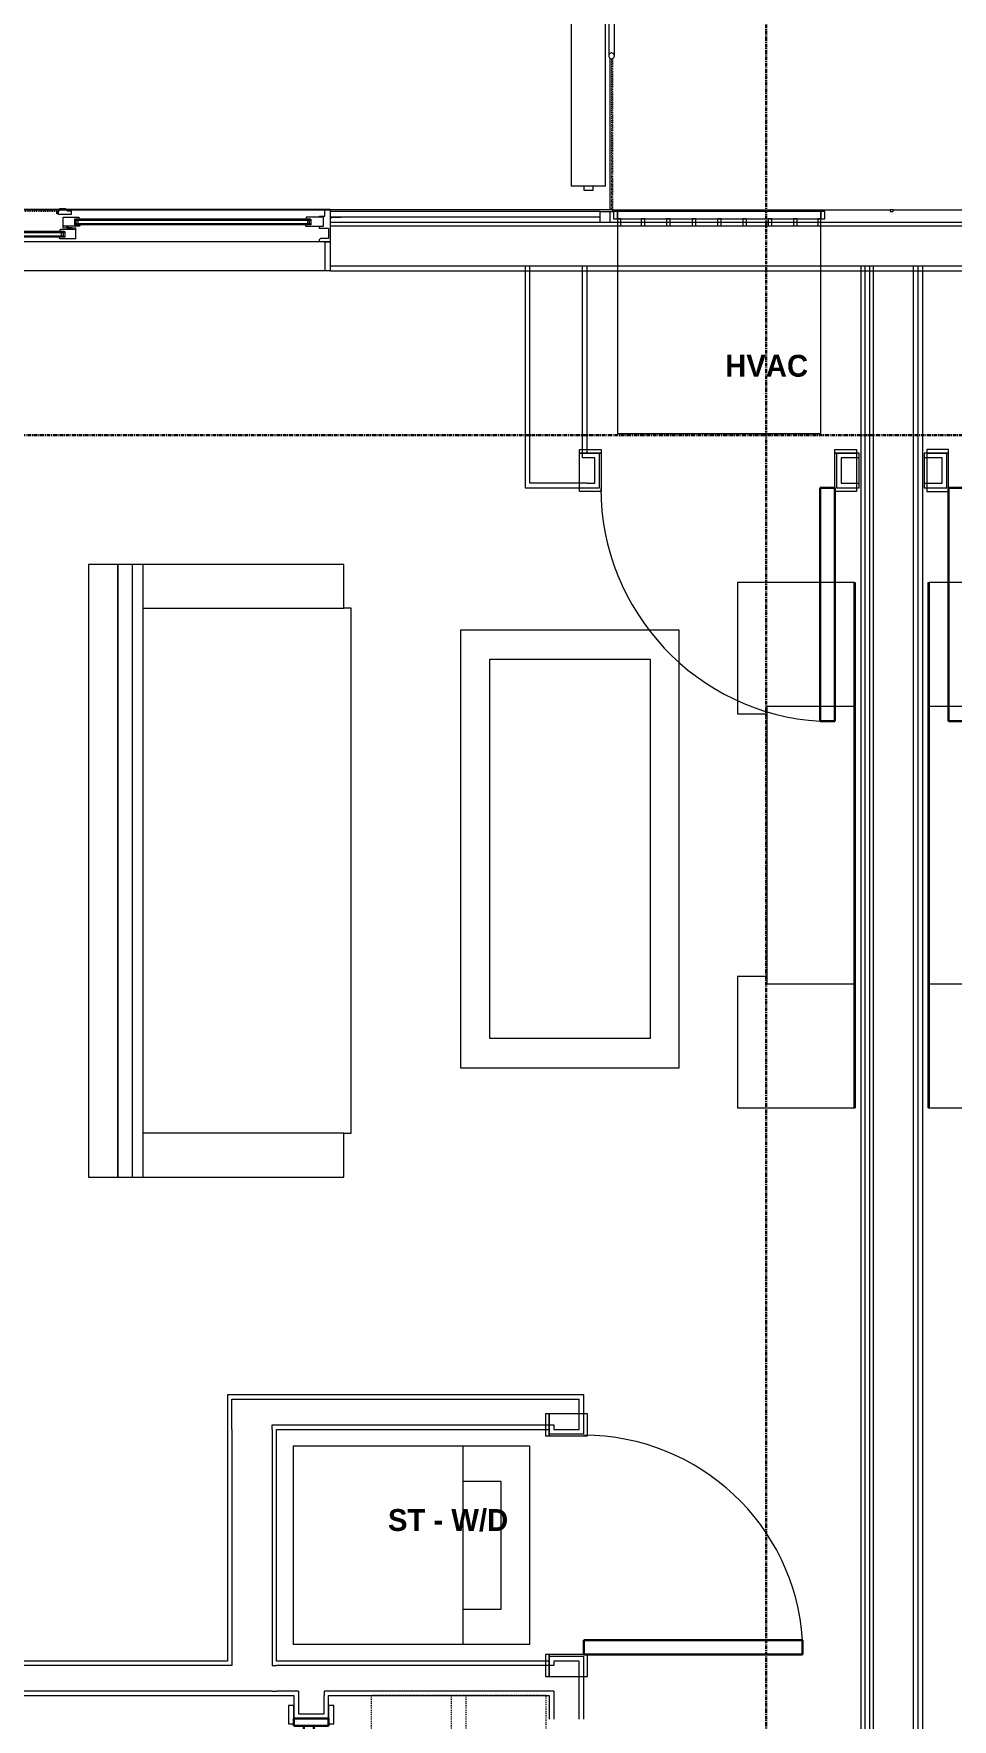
# Model space of a CAD drawing. Header units: inches. Extents: x -4093 to -1777, y 9773 to 12264.
# Drawn here: x -3254.8 to -3128.8, y 11911.1 to 12142.2 of the extents above; entities that cross this region are included whole.
import ezdxf

# ---------------------------------------------------------------- set-up
doc = ezdxf.new("R2010")
doc.units = ezdxf.units.IN
doc.header["$MEASUREMENT"] = 0
for name, pattern in [('Center 1_4_', [0.53125, 0.25, -0.09375, 0.09375, -0.09375]), ('Dash', [0.25, 0.125, -0.125]), ('Grid Line 1_2_', [0.875, 0.5, -0.125, 0.125, -0.125]), ('Hidden 1_8_', [0.1875, 0.125, -0.0625])]:
    doc.linetypes.add(name, pattern=pattern)
for name, color, linetype, lineweight in [('0-1', 7, 'Continuous', 5), ('0-2', 7, 'Continuous', 9), ('A-AREA-IDEN', 2, 'Continuous', 9), ('A-DETL-CNTR', 5, 'Center 1_4_', 9), ('A-DETL-GENF', 92, 'Continuous', 18), ('A-DETL-GENF-2', 92, 'Continuous', 9), ('A-DETL-GENF-HDLN', 1, 'Dash', 9), ('A-DETL-HDLN', 90, 'Hidden 1_8_', 9), ('A-DOOR', 31, 'Continuous', 18), ('A-DOOR-1', 7, 'Continuous', 9), ('A-DOOR-2', 10, 'Continuous', 30), ('A-DOOR-4', 31, 'Continuous', 9), ('A-DOOR-FRAM-1', 10, 'Continuous', 30), ('A-DOOR-FRAM-2', 31, 'Continuous', 9), ('A-FLOR-1', 7, 'Continuous', 9), ('A-FLOR-2', 192, 'Continuous', 9), ('A-FLOR-HRAL', 11, 'Continuous', 9), ('A-GENM', 5, 'Continuous', 9), ('A-GLAZ-1', 151, 'Continuous', 9), ('A-WALL', 113, 'Continuous', 18), ('A-WALL-1', 7, 'Continuous', 9), ('A-WALL-2', 250, 'Continuous', 18), ('A-WALL-3', 113, 'Continuous', 9), ('I-FURN', 30, 'Continuous', 9), ('I-FURN-1', 7, 'Continuous', 9), ('I-WALL-1', 7, 'Continuous', 9), ('P-SANR-FIXT-1', 7, 'Continuous', 9), ('Q-CASE-HDLN-1', 7, 'Dash', 9), ('S-BEAM', 12, 'Continuous', 9), ('S-GRID-1', 1, 'Grid Line 1_2_', 30)]:
    doc.layers.add(name, color=color, linetype=linetype, lineweight=lineweight)
doc.styles.add('Century Gothic_B', font='GOTHICB.TTF', dxfattribs={"height": 3})

# ---------------------------------------------------------------- blocks, each defined once
blk = doc.blocks.new('Entertainment_Center_14771 - Entertainment_Center_14771-1352616-BACKGROUND - 2ND FLOOR')
at = {"layer": 'I-FURN-1'}
for p, q in [((-36, 6.12), (-19, 6.12)), ((-36, 6), (-36, 6.12)), ((-19, 6), (-36, 6)), ((-19, 6), (-36, 6)), ((-36, 6), (-36, -10)), ((-19, 6.12), (19, 6.12)), ((-19, 6), (-19, 6.12)), ((19, 6), (-19, 6)), ((19, 6), (-19, 6)), ((-19, 6), (-19, -6)), ((19, 6.12), (36, 6.12)), ((19, 6.12), (19, 6)), ((36, 6), (19, 6)), ((19, -6), (19, 6)), ((36, 6), (19, 6)), ((36, 6), (36, 6.12)), ((36, -10), (36, 6)), ((-19, -6), (19, -6)), ((-18, -10), (-18, -6)), ((18, -6), (18, -10)), ((-36, -10), (-18, -10)), ((-35.34, -10), (-35.34, -10.03)), ((-35.34, -10.03), (-34.85, -10.03)), ((-34.85, -10.03), (-34.85, -10)), ((-19.66, -10), (-19.66, -10.03)), ((-19.66, -10.03), (-18.66, -10.03)), ((-18.66, -10.03), (-18.66, -10)), ((18, -10), (36, -10)), ((18.66, -10), (18.66, -10.03)), ((18.66, -10.03), (19.66, -10.03)), ((19.66, -10.03), (19.66, -10)), ((34.85, -10), (34.85, -10.03)), ((34.85, -10.03), (35.34, -10.03)), ((35.34, -10.03), (35.34, -10))]:
    blk.add_line(p, q, dxfattribs=at)
blk = doc.blocks.new('Couch-Both_Arms-Generic - 1-1352606-BACKGROUND - 2ND FLOOR')
at = {"layer": 'I-FURN'}
for p, q in [((-42, 13.5), (42, 13.5)), ((42, 13.5), (-42, 13.5)), ((-42, 13.5), (-42, 10)), ((42, 10), (42, 13.5)), ((-42, 11.5), (42, 11.5)), ((-42, 10), (-42, -17.5)), ((-42, 10), (42, 10)), ((-36, -17.5), (-36, 10)), ((36, 10), (36, -17.5)), ((42, -17.5), (42, 10)), ((-42, -17.5), (-36, -17.5)), ((-36, -17.5), (-36, -18.5)), ((36, -18.5), (36, -17.5)), ((36, -17.5), (42, -17.5)), ((-36, -18.5), (36, -18.5))]:
    blk.add_line(p, q, dxfattribs=at)
at = {"layer": 'I-FURN-1'}
for p, q in [((42, 17.5), (-42, 17.5)), ((-42, 17.5), (-42, 13.5)), ((42, 13.5), (42, 17.5))]:
    blk.add_line(p, q, dxfattribs=at)
blk = doc.blocks.new('Table-Coffee - one-1352608-BACKGROUND - 2ND FLOOR')
at = {"layer": 'I-FURN-1'}
for p, q in [((30.72, 18.75), (-29.28, 18.75)), ((-29.28, 18.75), (-29.28, -11.25)), ((30.72, -11.25), (30.72, 18.75)), ((-25.28, -7.25), (-25.28, 14.75)), ((-25.28, 14.75), (26.72, 14.75)), ((26.72, 14.75), (26.72, -7.25)), ((26.72, -7.25), (-25.28, -7.25)), ((-29.28, -11.25), (30.72, -11.25))]:
    blk.add_line(p, q, dxfattribs=at)
blk = doc.blocks.new('SLIDING - FLUSH - SLIDING - FLUSH - 5-0 x 6-8-3934327-BACKGROUND - 2ND FLOOR')
at = {"layer": 'A-DOOR-1'}
for p, q in [((-30.25, 3), (-32.75, 3)), ((-32.75, 3), (-32.75, 2.25)), ((-30.25, 2.25), (-30.25, 3)), ((30.25, 3), (30.25, 2.25)), ((32.75, 3), (30.25, 3)), ((32.75, 2.25), (32.75, 3)), ((-32.75, 2.25), (-30.25, 2.25)), ((30.25, 2.25), (32.75, 2.25)), ((-30.25, -2.5), (-32.75, -2.5)), ((-32.75, -2.5), (-32.75, -3.25)), ((-32.75, -3.25), (-30.25, -3.25)), ((-30.25, -3.25), (-30.25, -2.5)), ((32.75, -2.5), (30.25, -2.5)), ((30.25, -2.5), (30.25, -3.25)), ((30.25, -3.25), (32.75, -3.25)), ((32.75, -3.25), (32.75, -2.5))]:
    blk.add_line(p, q, dxfattribs=at)
at = {"layer": 'A-DOOR-2'}
for p, q in [((1, 2.25), (-30, 2.25)), ((-30, 2.25), (-30, 0.87)), ((-30, 0.87), (1, 0.87)), ((30, 0.87), (-1, 0.87)), ((-1, 0.87), (-1, -0.5)), ((1, 0.87), (1, 2.25)), ((30, -0.5), (30, 0.87)), ((-1, -0.5), (30, -0.5))]:
    blk.add_line(p, q, dxfattribs=at)
at = {"layer": 'A-DOOR-FRAM-1'}
for p, q in [((-30, 2.25), (-31, 2.25)), ((-31, 2.25), (-31, -2.5)), ((-30, -2.5), (-30, 2.25)), ((31, 2.25), (30, 2.25)), ((30, 2.25), (30, -2.5)), ((31, -2.5), (31, 2.25)), ((-31, -2.5), (-30, -2.5)), ((30, -2.5), (31, -2.5))]:
    blk.add_line(p, q, dxfattribs=at)
blk = doc.blocks.new('OD_CW_Closet - OD_CW_Closet-3786619-BACKGROUND - 2ND FLOOR')
at = {"layer": 'Q-CASE-HDLN-1'}
for p, q in [((68.99, 24), (0.74, 24)), ((0.74, 24), (0.74, 0)), ((68.99, 0), (68.99, 24)), ((0.74, 13), (68.99, 13)), ((0.74, 11), (68.99, 11)), ((0.74, 0), (68.99, 0))]:
    blk.add_line(p, q, dxfattribs=at)
blk = doc.blocks.new('SWING - SINGLE - FLUSH - SWING - FLUSH - 2-6 x 6-8 - PASSAGE-4346080-BACKGROUND - 2ND FLOOR')
at = {"layer": 'A-DOOR-1'}
for p, q in [((-15, 2.875), (-18, 2.875)), ((-18, 2.875), (-18, -2.375)), ((-15, -2.375), (-15, 2.875)), ((18, 2.875), (15, 2.875)), ((15, 2.875), (15, -2.375)), ((18, -2.375), (18, 2.875)), ((-18, -2.375), (-15, -2.375)), ((-15, -2.375), (-18, -2.375)), ((-18, -2.375), (-18, -2.875)), ((-18, -2.875), (-15, -2.875)), ((-15, -2.875), (-15, -2.375)), ((15, -2.375), (18, -2.375)), ((18, -2.375), (15, -2.375)), ((15, -2.375), (15, -2.875)), ((15, -2.875), (18, -2.875)), ((18, -2.875), (18, -2.375))]:
    blk.add_line(p, q, dxfattribs=at)
blk.add_arc((15, 2.375), 30.067, 93.81407, 180, dxfattribs=at)
at = {"layer": 'A-DOOR-2'}
for p, q in [((13, 2.375), (13, 32.375)), ((15, 32.375), (13, 32.375)), ((15, 2.375), (15, 32.375)), ((15, 2.375), (13, 2.375))]:
    blk.add_line(p, q, dxfattribs=at)
blk = doc.blocks.new('Stacked Washer and Dryer - 26_x25_ - Private-3627842-BACKGROUND - 2ND FLOOR')
at = {"layer": 'P-SANR-FIXT-1'}
for p, q in [((0, 13.625), (32.4375, 13.625)), ((0, 13.625), (0, -13.625)), ((23.34375, -13.625), (23.34375, 13.625)), ((32.4375, 13.625), (32.4375, -13.625)), ((28.53125, 8.75), (23.34375, 8.75)), ((28.53125, -8.75), (28.53125, 8.75)), ((23.34375, -8.75), (28.53125, -8.75)), ((32.4375, -13.625), (0, -13.625))]:
    blk.add_line(p, q, dxfattribs=at)
blk = doc.blocks.new('SWING - SINGLE - FLUSH - SWING - 32_ x 80_ - WITH ACOUSTICAL SEAL-4346081-BACKGROUND - 2ND FLOOR')
at = {"layer": 'A-DOOR-1'}
for p, q in [((-19, 2.37), (-19, 2.87)), ((-19, 2.87), (-16, 2.87)), ((-19, 2.37), (-16, 2.37)), ((-19, -2.88), (-19, 2.37)), ((-16, 2.37), (-19, 2.37)), ((-16, 2.87), (-16, 2.37)), ((-16, 2.37), (-16, -2.88)), ((16, 2.37), (16, 2.87)), ((16, 2.87), (19, 2.87)), ((16, 2.37), (19, 2.37)), ((16, -2.88), (16, 2.37)), ((19, 2.37), (16, 2.37)), ((19, 2.87), (19, 2.37)), ((19, 2.37), (19, -2.88)), ((-16, -2.88), (-19, -2.88)), ((19, -2.88), (16, -2.88))]:
    blk.add_line(p, q, dxfattribs=at)
blk.add_arc((16, -2.38), 32.07, 180, 266.4241, dxfattribs=at)
at = {"layer": 'A-DOOR-2'}
for p, q in [((14, -2.38), (14, -34.38)), ((16, -2.38), (14, -2.38)), ((16, -2.38), (16, -34.38)), ((16, -34.38), (14, -34.38))]:
    blk.add_line(p, q, dxfattribs=at)
blk = doc.blocks.new('Entertainment_Center_14771 - Entertainment_Center_14771-3403083-BACKGROUND - 2ND FLOOR')
at = {"layer": 'I-FURN-1'}
for p, q in [((-18, 10), (-36, 10)), ((-36, 10), (-36, -6)), ((-34.85, 10.03), (-35.34, 10.03)), ((-35.34, 10.03), (-35.34, 10)), ((-34.85, 10), (-34.85, 10.03)), ((-18.66, 10.03), (-19.66, 10.03)), ((-19.66, 10.03), (-19.66, 10)), ((-18.66, 10), (-18.66, 10.03)), ((-18, 6), (-18, 10)), ((36, 10), (18, 10)), ((18, 10), (18, 6)), ((18.66, 10.03), (18.66, 10)), ((19.66, 10.03), (18.66, 10.03)), ((19.66, 10), (19.66, 10.03)), ((35.34, 10.03), (34.85, 10.03)), ((34.85, 10.03), (34.85, 10)), ((35.34, 10), (35.34, 10.03)), ((36, -6), (36, 10)), ((19, 6), (-19, 6)), ((-19, 6), (-19, -6)), ((19, -6), (19, 6)), ((-36, -6), (-19, -6)), ((-36, -6.13), (-36, -6)), ((-36, -6), (-19, -6)), ((-19, -6.13), (-36, -6.13)), ((-19, -6), (19, -6)), ((-19, -6.13), (-19, -6)), ((-19, -6), (19, -6)), ((19, -6.13), (-19, -6.13)), ((19, -6), (36, -6)), ((19, -6), (19, -6.13)), ((19, -6), (36, -6)), ((36, -6.13), (19, -6.13)), ((36, -6.13), (36, -6))]:
    blk.add_line(p, q, dxfattribs=at)
blk = doc.blocks.new('SWING - SINGLE - FLUSH - SWING - 32_ x 80_ - WITH ACOUSTICAL SEAL-4346071-BACKGROUND - 2ND FLOOR')
at = {"layer": 'A-DOOR-1'}
for p, q in [((-16, 2.87), (-19, 2.87)), ((-19, 2.87), (-19, -2.38)), ((-16, -2.38), (-16, 2.87)), ((19, 2.87), (16, 2.87)), ((16, 2.87), (16, -2.38)), ((19, -2.38), (19, 2.87)), ((-19, -2.38), (-16, -2.38)), ((-16, -2.38), (-19, -2.38)), ((-19, -2.38), (-19, -2.88)), ((-19, -2.88), (-16, -2.88)), ((-16, -2.88), (-16, -2.38)), ((16, -2.38), (19, -2.38)), ((19, -2.38), (16, -2.38)), ((16, -2.38), (16, -2.88)), ((16, -2.88), (19, -2.88)), ((19, -2.88), (19, -2.38))]:
    blk.add_line(p, q, dxfattribs=at)
blk.add_arc((16, 2.37), 32.07, 93.5759, 180, dxfattribs=at)
at = {"layer": 'A-DOOR-2'}
for p, q in [((14, 2.37), (14, 34.38)), ((16, 34.38), (14, 34.38)), ((16, 2.37), (16, 34.38)), ((16, 2.37), (14, 2.37))]:
    blk.add_line(p, q, dxfattribs=at)
blk = doc.blocks.new('CTR - 1st Phase - Unit Layouts_rvt-1-BACKGROUND - 2ND FLOOR')
at = {"layer": 'A-FLOR-1'}
blk.add_line((-3214.8, 12109.72), (-3284.92, 12109.72), dxfattribs=at)
at = {"layer": 'A-WALL-1'}
for p, q in [((-3177.19, 12084.71), (-3178.87, 12084.71)), ((-3177.19, 12079.96), (-3177.19, 12084.71)), ((-3141.56, 12084.71), (-3144.69, 12084.71)), ((-3144.69, 12084.71), (-3144.69, 12079.96)), ((-3141.56, 12079.96), (-3141.56, 12084.71)), ((-3129.56, 12084.71), (-3132.69, 12084.71)), ((-3132.69, 12084.71), (-3132.69, 12079.96)), ((-3129.56, 12079.96), (-3129.56, 12084.71)), ((-3178.87, 12079.96), (-3177.19, 12079.96)), ((-3144.69, 12079.96), (-3141.56, 12079.96)), ((-3132.69, 12079.96), (-3129.56, 12079.96)), ((-3184.1, 11955.61), (-3228.22, 11955.61)), ((-3228.22, 11955.61), (-3228.22, 11954.99)), ((-3179.97, 11955.61), (-3184.1, 11955.61)), ((-3179.35, 11955.61), (-3179.97, 11955.61)), ((-3179.35, 11950.24), (-3179.35, 11955.61)), ((-3228.22, 11954.99), (-3228.22, 11950.86)), ((-3228.22, 11950.86), (-3228.22, 11919.11)), ((-3221.47, 11950.86), (-3184.1, 11950.86)), ((-3221.47, 11919.11), (-3221.47, 11950.86)), ((-3184.1, 11950.86), (-3184.1, 11950.24)), ((-3184.1, 11950.24), (-3179.35, 11950.24)), ((-3228.22, 11919.11), (-3334.47, 11919.11)), ((-3184.1, 11919.11), (-3221.47, 11919.11)), ((-3184.1, 11919.74), (-3184.1, 11919.11)), ((-3179.35, 11919.74), (-3184.1, 11919.74)), ((-3179.35, 11911.12), (-3179.35, 11919.74)), ((-3334.47, 11914.36), (-3221.47, 11914.36)), ((-3221.47, 11914.36), (-3219.1, 11914.36)), ((-3219.1, 11914.36), (-3219.1, 11911.24)), ((-3214.35, 11911.24), (-3214.35, 11914.36)), ((-3214.35, 11914.36), (-3184.1, 11914.36)), ((-3184.1, 11914.36), (-3184.1, 11911.12)), ((-3219.1, 11911.24), (-3214.35, 11911.24))]:
    blk.add_line(p, q, dxfattribs=at)
at = {"layer": 'A-WALL-2'}
for p, q in [((-3186.75, 12080.59), (-3186.75, 12110.34)), ((-3179.5, 12084.09), (-3179.5, 12110.34)), ((-3178.87, 12084.09), (-3179.5, 12084.09)), ((-3177.81, 12084.09), (-3178.87, 12084.09)), ((-3177.81, 12082.34), (-3177.81, 12084.09)), ((-3144.06, 12084.09), (-3144.06, 12082.34)), ((-3141.56, 12084.09), (-3144.06, 12084.09)), ((-3130.19, 12084.09), (-3132.69, 12084.09)), ((-3130.19, 12082.34), (-3130.19, 12084.09)), ((-3179.5, 12080.59), (-3186.75, 12080.59)), ((-3178.87, 12080.59), (-3179.5, 12080.59)), ((-3178.87, 12080.59), (-3177.81, 12080.59)), ((-3177.81, 12080.59), (-3177.81, 12082.34)), ((-3144.06, 12082.34), (-3144.06, 12080.59)), ((-3144.06, 12080.59), (-3141.56, 12080.59)), ((-3132.69, 12080.59), (-3130.19, 12080.59)), ((-3130.19, 12080.59), (-3130.19, 12082.34)), ((-3227.6, 11954.99), (-3184.1, 11954.99)), ((-3227.6, 11951.49), (-3227.6, 11954.99)), ((-3184.1, 11954.99), (-3183.47, 11954.99)), ((-3183.47, 11954.99), (-3179.97, 11954.99)), ((-3179.97, 11950.86), (-3179.97, 11954.99)), ((-3227.6, 11950.86), (-3227.6, 11951.49)), ((-3227.6, 11950.86), (-3227.6, 11919.11)), ((-3222.1, 11951.49), (-3184.1, 11951.49)), ((-3222.1, 11950.86), (-3222.1, 11951.49)), ((-3222.1, 11950.86), (-3222.1, 11919.11)), ((-3184.1, 11951.49), (-3183.47, 11951.49)), ((-3183.47, 11951.49), (-3183.47, 11950.86)), ((-3183.47, 11950.86), (-3181.72, 11950.86)), ((-3181.72, 11950.86), (-3179.97, 11950.86)), ((-3227.6, 11918.49), (-3334.47, 11918.49)), ((-3227.6, 11919.11), (-3227.6, 11918.49)), ((-3222.1, 11919.11), (-3222.1, 11918.49)), ((-3222.1, 11918.49), (-3221.47, 11918.49)), ((-3184.1, 11918.49), (-3221.47, 11918.49)), ((-3183.47, 11918.49), (-3184.1, 11918.49)), ((-3183.47, 11919.11), (-3183.47, 11918.49)), ((-3181.72, 11919.11), (-3183.47, 11919.11)), ((-3179.97, 11919.11), (-3181.72, 11919.11)), ((-3179.97, 11911.12), (-3179.97, 11919.11)), ((-3222.1, 11914.99), (-3334.47, 11914.99)), ((-3222.1, 11914.99), (-3221.47, 11914.99)), ((-3218.47, 11914.99), (-3221.47, 11914.99)), ((-3218.47, 11914.99), (-3218.47, 11914.36)), ((-3218.47, 11914.36), (-3218.47, 11911.86)), ((-3214.97, 11914.99), (-3214.97, 11914.36)), ((-3184.1, 11914.99), (-3214.97, 11914.99)), ((-3214.97, 11911.86), (-3214.97, 11914.36)), ((-3183.47, 11914.99), (-3184.1, 11914.99)), ((-3183.47, 11914.99), (-3183.47, 11911.12)), ((-3218.47, 11911.86), (-3216.72, 11911.86)), ((-3216.72, 11911.86), (-3214.97, 11911.86))]:
    blk.add_line(p, q, dxfattribs=at)
at = {"layer": 'I-WALL-1'}
for p, q in [((-3187.37, 12110.34), (-3187.37, 12079.96)), ((-3178.87, 12110.34), (-3187.37, 12110.34)), ((-3178.87, 12084.71), (-3178.87, 12110.34)), ((-3187.37, 12079.96), (-3186.75, 12079.96)), ((-3186.75, 12079.96), (-3178.87, 12079.96))]:
    blk.add_line(p, q, dxfattribs=at)
at = {"layer": '0-2'}
for name, p in [('SWING - SINGLE - FLUSH - SWING - 32_ x 80_ - WITH ACOUSTICAL SEAL-4346081-BACKGROUND - 2ND FLOOR', (-3160.94, 12082.34)), ('Stacked Washer and Dryer - 26_x25_ - Private-3627842-BACKGROUND - 2ND FLOOR', (-3219.22, 11934.99))]:
    blk.add_blockref(name, p, dxfattribs=at)
for name, p, rotation in [('SWING - SINGLE - FLUSH - SWING - 32_ x 80_ - WITH ACOUSTICAL SEAL-4346071-BACKGROUND - 2ND FLOOR', (-3113.31, 12082.34), 180), ('Couch-Both_Arms-Generic - 1-1352606-BACKGROUND - 2ND FLOOR', (-3229.75, 12027.46), 89.9999999999797), ('Entertainment_Center_14771 - Entertainment_Center_14771-1352616-BACKGROUND - 2ND FLOOR', (-3148.25, 12030.97), 269.9999999999737), ('Entertainment_Center_14771 - Entertainment_Center_14771-3403083-BACKGROUND - 2ND FLOOR', (-3126, 12030.97), 270.0000000000263), ('Table-Coffee - one-1352608-BACKGROUND - 2ND FLOOR', (-3185, 12031.18), 269.9999999999835), ('SWING - SINGLE - FLUSH - SWING - FLUSH - 2-6 x 6-8 - PASSAGE-4346080-BACKGROUND - 2ND FLOOR', (-3181.72, 11934.99), 269.9999999999768), ('OD_CW_Closet - OD_CW_Closet-3786619-BACKGROUND - 2ND FLOOR', (-3208.51, 11915.1), 270.000000000021), ('SLIDING - FLUSH - SLIDING - FLUSH - 5-0 x 6-8-3934327-BACKGROUND - 2ND FLOOR', (-3216.85, 11880.24), 90.00000000004533)]:
    blk.add_blockref(name, p, dxfattribs=dict(at, rotation=rotation))
blk = doc.blocks.new('CTR - 1st Phase - Common Walls_rvt-1-BACKGROUND - 2ND FLOOR')
at = {"layer": 'A-WALL-2'}
for p, q in [((-3140.75, 11743.36), (-3140.75, 12110.34)), ((-3140.12, 11743.36), (-3140.12, 12110.34)), ((-3139.62, 11743.36), (-3139.62, 12110.34)), ((-3134.12, 11743.36), (-3134.12, 12110.34)), ((-3133.5, 11743.36), (-3133.5, 12110.34))]:
    blk.add_line(p, q, dxfattribs=at)
at = {"layer": 'I-WALL-1'}
for p, q in [((-3141.37, 12110.34), (-3141.37, 11743.36)), ((-3132.87, 12110.34), (-3141.37, 12110.34)), ((-3132.87, 11743.36), (-3132.87, 12110.34))]:
    blk.add_line(p, q, dxfattribs=at)
blk = doc.blocks.new('CTR - 1st Phase - Structure_rvt-1-BACKGROUND - 2ND FLOOR')
at = {"layer": 'S-GRID-1'}
for p, q in [((-3154.32, 9772.61), (-3154.32, 12247.5)), ((-1777.25, 12087.19), (-4076.95, 12087.19))]:
    blk.add_line(p, q, dxfattribs=at)
blk = doc.blocks.new('Door-Sliding-Marvin-2_Panel_Patio_Door-Essential - RR-MARVIN ESSENTIAL SLIDING - 6_-0_X6_-10_ - 2ND FLOOR-3440528-BACKGROUND - 2ND FLOOR')
at = {"layer": 'A-DETL-GENF'}
for p, q in [((-35.75, 0.19), (-34.25, 0.19)), ((-35.75, -4.28), (-35.75, 0.19)), ((-34.25, 0.19), (-34.25, -0.1)), ((35.75, 0.19), (34.25, 0.19)), ((34.25, 0.19), (34.25, -0.1)), ((35.75, -4.28), (35.75, 0.19)), ((-35.5, -0.25), (-34.39, -0.25)), ((-35.5, -1.63), (-35.5, -0.25)), ((-35.5, -1.63), (-34.25, -1.63)), ((-32.41, -1.94), (-34.81, -1.94)), ((-34.81, -1.94), (-34.81, -3.19)), ((-34.39, -0.25), (-34.25, -0.1)), ((-34.25, -1.63), (-34.25, -1.94)), ((-33.09, -2.13), (-32.34, -2.13)), ((-33.09, -2.88), (-33.09, -2.13)), ((-32.98, -2.13), (-0.77, -2.13)), ((-32.98, -2.27), (-32.98, -2.13)), ((-32.98, -2.27), (-0.77, -2.27)), ((-32.87, -2.72), (-32.87, -2.27)), ((-32.61, -2.72), (-32.61, -2.27)), ((-32.34, -2), (-32.41, -1.94)), ((-32.34, -2.13), (-32.34, -2)), ((-1.41, -2), (-1.34, -1.94)), ((-1.41, -2.13), (-1.41, -2)), ((-0.66, -2.13), (-1.41, -2.13)), ((-1.34, -1.94), (0.87, -1.94)), ((-1.14, -2.72), (-1.14, -2.27)), ((1.34, -0.25), (-0.88, -0.25)), ((-0.88, -0.25), (-0.88, -1.72)), ((-0.88, -1.5), (1.29, -1.5)), ((0.24, -1.82), (-0.88, -1.72)), ((-0.88, -2.72), (-0.88, -2.27)), ((-0.77, -2.27), (-0.77, -2.13)), ((-0.66, -2.88), (-0.66, -2.13)), ((-0.24, -1.58), (-0.43, -1.58)), ((-0.43, -1.58), (-0.43, -1.68)), ((-0.43, -1.68), (0.43, -1.76)), ((-0.24, -1.51), (-0.24, -1.58)), ((-0.24, -1.62), (-0.24, -1.7)), ((-0.24, -1.62), (0.87, -1.72)), ((0.24, -1.82), (0.24, -1.74)), ((0.24, -1.86), (0.43, -1.86)), ((0.24, -1.93), (0.24, -1.86)), ((0.43, -1.86), (0.43, -1.76)), ((0.66, -1.19), (0.66, -0.44)), ((0.66, -0.44), (1.41, -0.44)), ((1.37, -1.19), (0.66, -1.19)), ((0.77, -0.44), (33.04, -0.44)), ((0.77, -0.58), (0.77, -0.44)), ((0.77, -0.58), (33.04, -0.58)), ((0.77, -1.04), (33.04, -1.04)), ((0.77, -1.04), (0.77, -1.19)), ((0.77, -1.19), (33.04, -1.19)), ((0.87, -1.72), (0.87, -3.19)), ((0.88, -1.04), (0.88, -0.58)), ((1.14, -1.04), (1.14, -0.58)), ((1.29, -1.5), (1.37, -1.19)), ((1.41, -0.31), (1.34, -0.25)), ((1.41, -0.44), (1.41, -0.31)), ((32.41, -0.31), (32.47, -0.25)), ((32.41, -0.44), (32.41, -0.31)), ((33.16, -0.44), (32.41, -0.44)), ((32.52, -1.5), (32.44, -1.19)), ((32.44, -1.19), (33.16, -1.19)), ((32.47, -0.25), (34.84, -0.25)), ((34.84, -1.5), (32.52, -1.5)), ((32.68, -1.04), (32.68, -0.58)), ((32.93, -1.04), (32.93, -0.58)), ((33.04, -0.58), (33.04, -0.44)), ((33.04, -1.04), (33.04, -1.19)), ((33.16, -1.19), (33.16, -0.44)), ((34.39, -0.25), (34.25, -0.1)), ((35.5, -1.63), (34.25, -1.63)), ((34.25, -1.63), (34.25, -1.94)), ((34.81, -1.94), (34.25, -1.94)), ((35.5, -0.25), (34.39, -0.25)), ((34.81, -1.94), (34.81, -3.19)), ((34.84, -0.25), (34.84, -1.5)), ((35.5, -1.63), (35.5, -0.25)), ((-37.25, -3.19), (-37.25, -3.23)), ((-35.91, -3.19), (-37.25, -3.19)), ((-35.75, -3.23), (-37.25, -3.23)), ((-35.75, -3.08), (-35.91, -3.08)), ((-35.91, -3.19), (-35.91, -3.08)), ((-35, -4.28), (-35.75, -4.28)), ((-34.25, -3.31), (-35, -3.31)), ((-35, -3.31), (-35, -4.28)), ((-34.81, -3.19), (-32.46, -3.19)), ((-34.25, -3.19), (-34.25, -3.31)), ((-32.38, -2.88), (-33.09, -2.88)), ((-32.98, -2.72), (-0.77, -2.72)), ((-32.98, -2.72), (-32.98, -2.88)), ((-32.98, -2.88), (-0.77, -2.88)), ((-32.46, -3.19), (-32.38, -2.88)), ((-1.29, -3.19), (-1.38, -2.88)), ((-1.38, -2.88), (-0.66, -2.88)), ((0.87, -3.19), (-1.29, -3.19)), ((-0.77, -2.72), (-0.77, -2.88)), ((-0.24, -4.05), (-0.24, -3.53)), ((-0.24, -3.53), (1.51, -3.53)), ((0.34, -4.05), (-0.24, -4.05)), ((0.6, -4.36), (0.34, -4.05)), ((1.35, -4.36), (0.6, -4.36)), ((1.35, -4.05), (1.51, -4.05)), ((1.35, -4.05), (1.35, -4.36)), ((1.51, -3.53), (1.51, -3.65)), ((1.51, -3.65), (1.75, -3.65)), ((1.51, -3.69), (1.51, -4.05)), ((1.71, -3.69), (1.51, -3.69)), ((1.64, -3.83), (1.64, -3.94)), ((1.64, -3.83), (1.71, -3.83)), ((1.75, -3.94), (1.64, -3.94)), ((1.71, -3.83), (1.71, -3.69)), ((1.75, -3.65), (1.75, -3.94)), ((33.25, -3.65), (33.01, -3.65)), ((33.01, -3.65), (33.01, -3.94)), ((33.01, -3.94), (33.12, -3.94)), ((33.05, -3.69), (33.25, -3.69)), ((33.05, -3.83), (33.05, -3.69)), ((33.12, -3.83), (33.05, -3.83)), ((33.12, -3.83), (33.12, -3.94)), ((33.25, -3.53), (33.25, -3.65)), ((35, -3.53), (33.25, -3.53)), ((33.25, -3.69), (33.25, -4.05)), ((33.41, -4.05), (33.25, -4.05)), ((33.41, -4.05), (33.41, -4.36)), ((33.41, -4.36), (34.16, -4.36)), ((34.16, -4.36), (34.42, -4.05)), ((34.81, -3.19), (34.25, -3.19)), ((34.25, -3.19), (34.25, -3.31)), ((34.25, -3.31), (35, -3.31)), ((34.42, -4.05), (35, -4.05)), ((35, -3.31), (35, -4.28)), ((35, -4.28), (35.75, -4.28)), ((35.75, -3.08), (35.9, -3.08)), ((35.75, -3.23), (37.25, -3.23)), ((35.9, -3.19), (35.9, -3.08)), ((35.9, -3.19), (37.25, -3.19)), ((37.25, -3.19), (37.25, -3.23))]:
    blk.add_line(p, q, dxfattribs=at)
at = {"layer": 'A-DETL-GENF-2'}
for p, q in [((-32.87, -2.72), (-32.87, -2.27)), ((-32.61, -2.72), (-32.61, -2.27))]:
    blk.add_line(p, q, dxfattribs=at)
at = {"layer": 'A-DETL-GENF-HDLN'}
blk.add_line((1.75, -3.94), (33.01, -3.94), dxfattribs=at)
at = {"layer": 'A-DOOR'}
for p, q in [((-35.75, 4.19), (-35.06, 4.19)), ((-35.75, 0.22), (-35.75, 4.19)), ((-35.06, 4.19), (-35.06, 0.22)), ((35.06, 4.19), (35.75, 4.19)), ((35.06, 0.22), (35.06, 4.19)), ((35.75, 4.19), (35.75, 0.22)), ((-35.06, 0.22), (-35.75, 0.22)), ((35.75, 0.22), (35.06, 0.22))]:
    blk.add_line(p, q, dxfattribs=at)
at = {"layer": 'A-DOOR-4'}
for p, q in [((-35.75, -4.25), (-35.75, -4.19)), ((35.75, -4.19), (-35.75, -4.19)), ((35.75, -4.25), (-35.75, -4.25)), ((35.75, -4.19), (35.75, -4.25)), ((40.68, -4.25), (35.75, -4.25)), ((40.68, -4.19), (40.68, -4.25))]:
    blk.add_line(p, q, dxfattribs=at)
at = {"layer": 'A-DOOR-FRAM-2'}
for p, q in [((-35.75, 0.19), (35.75, 0.19)), ((-35.75, -4.28), (-35.75, 0.19)), ((35.75, 0.19), (35.75, -4.28)), ((35.75, -4.28), (-35.75, -4.28))]:
    blk.add_line(p, q, dxfattribs=at)
blk = doc.blocks.new('V-Series_EWC4_SPVU_RFA_2015 - 2ND AND 3RD FLOOR-2226480-BACKGROUND - 2ND FLOOR')
at = {"layer": 'A-GENM'}
for p, q in [((-3859.97, 11740.34), (-3859.97, 11739.78)), ((-3858.97, 11740.34), (-3859.97, 11740.34)), ((-3859.97, 11739.78), (-3859.97, 11711.9)), ((-3858.97, 11739.78), (-3859.97, 11739.78)), ((-3859.97, 11739.78), (-3858.97, 11739.78)), ((-3858.97, 11739.78), (-3858.97, 11740.34)), ((-3858.97, 11711.9), (-3858.97, 11739.78)), ((-3829.54, 11739.78), (-3858.97, 11739.78)), ((-3858.97, 11739.78), (-3858.97, 11739.34)), ((-3858.97, 11739.34), (-3857.97, 11739.34)), ((-3857.97, 11739.34), (-3857.97, 11736.54)), ((-3829.54, 11711.9), (-3829.54, 11739.78)), ((-3857.97, 11736.54), (-3858.97, 11736.54)), ((-3858.97, 11736.54), (-3858.97, 11736.04)), ((-3858.97, 11736.04), (-3857.97, 11736.04)), ((-3857.97, 11736.04), (-3857.97, 11733.06)), ((-3857.97, 11733.06), (-3858.97, 11733.06)), ((-3858.97, 11733.06), (-3858.97, 11732.56)), ((-3858.97, 11732.56), (-3857.97, 11732.56)), ((-3857.97, 11732.56), (-3857.97, 11729.57)), ((-3857.97, 11729.57), (-3858.97, 11729.57)), ((-3858.97, 11729.57), (-3858.97, 11729.07)), ((-3858.97, 11729.07), (-3857.97, 11729.07)), ((-3857.97, 11729.07), (-3857.97, 11726.09)), ((-3857.97, 11726.09), (-3858.97, 11726.09)), ((-3858.97, 11726.09), (-3858.97, 11725.59)), ((-3858.97, 11725.59), (-3857.97, 11725.59)), ((-3857.97, 11725.59), (-3857.97, 11722.61)), ((-3857.97, 11722.61), (-3858.97, 11722.61)), ((-3858.97, 11722.61), (-3858.97, 11722.11)), ((-3858.97, 11722.11), (-3857.97, 11722.11)), ((-3857.97, 11722.11), (-3857.97, 11719.12)), ((-3857.97, 11719.12), (-3858.97, 11719.12)), ((-3858.97, 11719.12), (-3858.97, 11718.62)), ((-3858.97, 11718.62), (-3857.97, 11718.62)), ((-3857.97, 11718.62), (-3857.97, 11715.64)), ((-3857.97, 11715.64), (-3858.97, 11715.64)), ((-3858.97, 11715.64), (-3858.97, 11715.14)), ((-3858.97, 11715.14), (-3857.97, 11715.14)), ((-3857.97, 11715.14), (-3857.97, 11712.34)), ((-3859.97, 11711.9), (-3858.97, 11711.9)), ((-3859.97, 11711.9), (-3859.97, 11711.34)), ((-3858.97, 11711.9), (-3859.97, 11711.9)), ((-3859.97, 11711.34), (-3858.97, 11711.34)), ((-3857.97, 11712.34), (-3858.97, 11712.34)), ((-3858.97, 11712.34), (-3858.97, 11711.9)), ((-3858.97, 11711.34), (-3858.97, 11711.9)), ((-3858.97, 11711.9), (-3829.54, 11711.9))]:
    blk.add_line(p, q, dxfattribs=at)
blk = doc.blocks.new('Perforated Panel at Magic-Pak - hvac panel - 2nd floor 2-2702972-BACKGROUND - 2ND FLOOR')
at = {"layer": 'A-GLAZ-1'}
for p, q in [((-19.01, -4.13), (19.01, -4.13)), ((19.01, -4.19), (-19.01, -4.19))]:
    blk.add_line(p, q, dxfattribs=at)
blk = doc.blocks.new('Railing - Baluster_01-2700443-BACKGROUND - 2ND FLOOR')
at = {"layer": 'A-FLOR-HRAL'}
for p, q in [((-0.59, 1.18), (0.59, 1.18)), ((-0.59, 0.59), (-0.59, 1.18)), ((0.59, 1.18), (0.59, 0.59))]:
    blk.add_line(p, q, dxfattribs=at)
blk = doc.blocks.new('Railing - Railing-3415163-BACKGROUND - 2ND FLOOR')
at = {"layer": 'A-FLOR-HRAL'}
for p, q in [((-3176.35, 12165.45), (-3289.9, 12165.45)), ((-3289.9, 12165.45), (-3289.9, 12121.34)), ((-3176.35, 12121.34), (-3176.35, 12165.45)), ((-3285.17, 12160.73), (-3181.07, 12160.73)), ((-3285.17, 12121.34), (-3285.17, 12160.73)), ((-3181.07, 12160.73), (-3181.07, 12121.34)), ((-3289.43, 12121.34), (-3289.9, 12121.34)), ((-3285.65, 12121.34), (-3289.43, 12121.34)), ((-3285.17, 12121.34), (-3285.65, 12121.34)), ((-3180.6, 12121.34), (-3181.07, 12121.34)), ((-3176.82, 12121.34), (-3180.6, 12121.34)), ((-3176.35, 12121.34), (-3176.82, 12121.34))]:
    blk.add_line(p, q, dxfattribs=at)
for points, knots in [([(-3289.9, 12165.45), (-3289.9, 12165.45), (-3289.89, 12165.44), (-3289.86, 12165.42), (-3289.84, 12165.39), (-3289.81, 12165.36), (-3289.78, 12165.33), (-3289.75, 12165.31), (-3289.71, 12165.27), (-3289.67, 12165.22), (-3289.64, 12165.19), (-3289.6, 12165.15), (-3289.53, 12165.08), (-3289.47, 12165.02), (-3289.43, 12164.98)], [0, 0, 0, 0, 0.166667, 0.25, 0.333333, 0.416667, 0.458333, 0.5, 0.583333, 0.666667, 0.708333, 0.75, 0.833333, 1, 1, 1, 1]), ([(-3176.35, 12165.45), (-3176.35, 12165.45), (-3176.36, 12165.44), (-3176.38, 12165.42), (-3176.41, 12165.39), (-3176.44, 12165.36), (-3176.47, 12165.33), (-3176.49, 12165.31), (-3176.53, 12165.27), (-3176.58, 12165.22), (-3176.61, 12165.19), (-3176.65, 12165.15), (-3176.72, 12165.08), (-3176.78, 12165.02), (-3176.82, 12164.98)], [0, 0, 0, 0, 0.166667, 0.25, 0.333333, 0.416667, 0.458333, 0.5, 0.583333, 0.666667, 0.708333, 0.75, 0.833333, 1, 1, 1, 1]), ([(-3285.65, 12161.2), (-3285.6, 12161.16), (-3285.54, 12161.1), (-3285.47, 12161.02), (-3285.42, 12160.97), (-3285.38, 12160.94), (-3285.35, 12160.9), (-3285.32, 12160.87), (-3285.29, 12160.84), (-3285.26, 12160.82), (-3285.24, 12160.79), (-3285.21, 12160.76), (-3285.18, 12160.74), (-3285.17, 12160.73), (-3285.17, 12160.73)], [0, 0, 0, 0, 0.166667, 0.25, 0.333333, 0.375, 0.416667, 0.5, 0.541667, 0.583333, 0.666667, 0.75, 0.833333, 1, 1, 1, 1]), ([(-3180.6, 12161.2), (-3180.64, 12161.16), (-3180.7, 12161.1), (-3180.78, 12161.02), (-3180.83, 12160.97), (-3180.86, 12160.94), (-3180.9, 12160.9), (-3180.93, 12160.87), (-3180.96, 12160.84), (-3180.98, 12160.82), (-3181.01, 12160.79), (-3181.04, 12160.76), (-3181.07, 12160.74), (-3181.07, 12160.73), (-3181.07, 12160.73)], [0, 0, 0, 0, 0.166667, 0.25, 0.333333, 0.375, 0.416667, 0.5, 0.541667, 0.583333, 0.666667, 0.75, 0.833333, 1, 1, 1, 1])]:
    blk.add_open_spline(points, degree=3, knots=knots, dxfattribs=at)
at = {"rotation": 180}
blk.add_blockref('Railing - Baluster_01-2700443-BACKGROUND - 2ND FLOOR', (-3178.71, 12121.93), dxfattribs=at)
blk = doc.blocks.new('Walls 15 - Walls 1-3286814-BACKGROUND - 2ND FLOOR')
at = {"layer": 'S-BEAM'}
for p, q in [((-3175.9, 12158.13), (-3175.9, 12139.19)), ((-3175.15, 12139.19), (-3175.15, 12158.13))]:
    blk.add_line(p, q, dxfattribs=at)
at = {"layer": 'S-BEAM', "flags": 128}
for points in [[(-3175.15, 12139.19), (-3175.16, 12139.29), (-3175.2, 12139.38), (-3175.25, 12139.46), (-3175.32, 12139.52), (-3175.4, 12139.57), (-3175.48, 12139.59), (-3175.57, 12139.59), (-3175.66, 12139.57), (-3175.74, 12139.52), (-3175.81, 12139.46), (-3175.86, 12139.38), (-3175.89, 12139.29), (-3175.9, 12139.19)], [(-3175.9, 12139.19), (-3175.89, 12139.09), (-3175.86, 12139), (-3175.81, 12138.92), (-3175.74, 12138.86), (-3175.66, 12138.82), (-3175.57, 12138.79), (-3175.48, 12138.79), (-3175.4, 12138.82), (-3175.32, 12138.86), (-3175.25, 12138.92), (-3175.2, 12139), (-3175.16, 12139.09), (-3175.15, 12139.19)]]:
    blk.add_lwpolyline(points, dxfattribs=at)
at = {"layer": 'S-BEAM'}
blk.add_ellipse((-3175.53, 12158.13), major_axis=(0.375, 0), ratio=0.93544, start_param=0, end_param=2.081897, dxfattribs=at)

msp = doc.modelspace()

# ---------------------------------------------------------------- linework, layer by layer
at = {"layer": 'A-DETL-CNTR'}
msp.add_line((-3175.52, 12118.09), (-3175.52, 12138.79), dxfattribs=at)
at = {"layer": 'A-DETL-HDLN'}
msp.add_line((-3175.34, 12118.09), (-3175.34, 12138.85), dxfattribs=at)
at = {"layer": 'A-FLOR-2'}
for p, q in [((-3175.71, 12118.09), (-3175.71, 12138.84)), ((-3175.71, 12116.34), (-3175.71, 12117.84))]:
    msp.add_line(p, q, dxfattribs=at)
at = {"layer": 'A-WALL'}
for p, q in [((-3177.09, 12117.84), (-3214.11, 12117.84)), ((-3177.09, 12117.09), (-3214.11, 12117.09)), ((-3177.09, 12116.34), (-3214.11, 12116.34)), ((-3057.67, 12115.84), (-3214.11, 12115.84)), ((-3057.67, 12110.34), (-3214.11, 12110.34))]:
    msp.add_line(p, q, dxfattribs=at)
at = {"layer": 'A-WALL-3'}
for p, q in [((-3175.34, 12118.09), (-3214.11, 12118.09)), ((-3177.09, 12116.34), (-3177.09, 12117.84)), ((-3177.09, 12117.84), (-3175.34, 12117.84)), ((-3175.34, 12117.84), (-3175.34, 12118.09)), ((-3136.94, 12118.09), (-3137.31, 12118.09)), ((-3137.31, 12118.09), (-3137.31, 12117.84)), ((-3137.31, 12117.84), (-3136.94, 12117.84)), ((-3136.94, 12117.84), (-3136.94, 12118.09)), ((-3097.16, 12116.34), (-3177.09, 12116.34)), ((-3214.11, 12113.71), (-3214.11, 12113.68)), ((-3214.11, 12109.71), (-3057.67, 12109.71))]:
    msp.add_line(p, q, dxfattribs=at)

# ---------------------------------------------------------------- block references
at = {"layer": '0-1'}
for name in ['CTR - 1st Phase - Structure_rvt-1-BACKGROUND - 2ND FLOOR', 'CTR - 1st Phase - Unit Layouts_rvt-1-BACKGROUND - 2ND FLOOR', 'CTR - 1st Phase - Common Walls_rvt-1-BACKGROUND - 2ND FLOOR']:
    msp.add_blockref(name, (0, 0), dxfattribs=at)
at = {"layer": 'A-DOOR-4', "rotation": 180}
msp.add_blockref('Door-Sliding-Marvin-2_Panel_Patio_Door-Essential - RR-MARVIN ESSENTIAL SLIDING - 6_-0_X6_-10_ - 2ND FLOOR-3440528-BACKGROUND - 2ND FLOOR', (-3249.86, 12113.9), dxfattribs=at)
at = {"layer": 'A-FLOR-HRAL'}
msp.add_blockref('Railing - Railing-3415163-BACKGROUND - 2ND FLOOR', (0, 0), dxfattribs=at)
at = {"layer": 'A-GENM', "rotation": 269.9999999999999}
msp.add_blockref('V-Series_EWC4_SPVU_RFA_2015 - 2ND AND 3RD FLOOR-2226480-BACKGROUND - 2ND FLOOR', (-14886.61, 8257.87), dxfattribs=at)
at = {"layer": 'A-GLAZ-1', "rotation": 180}
for p in [(-3156.32, 12113.9), (-3117.92, 12113.9)]:
    msp.add_blockref('Perforated Panel at Magic-Pak - hvac panel - 2nd floor 2-2702972-BACKGROUND - 2ND FLOOR', p, dxfattribs=at)
at = {"layer": 'S-BEAM'}
msp.add_blockref('Walls 15 - Walls 1-3286814-BACKGROUND - 2ND FLOOR', (0, 0), dxfattribs=at)

# ---------------------------------------------------------------- texts
at = {"layer": 'A-AREA-IDEN', "char_height": 3, "attachment_point": 1, "style": 'Century Gothic_B'}
for s, insert, width in [('HVAC', (-3159.95, 12098.2), 15.049), ('ST - W/D', (-3206.2, 11939.94), 20.402)]:
    msp.add_mtext(s, dxfattribs=dict(at, insert=insert, width=width))

doc.saveas('drawing.dxf')
